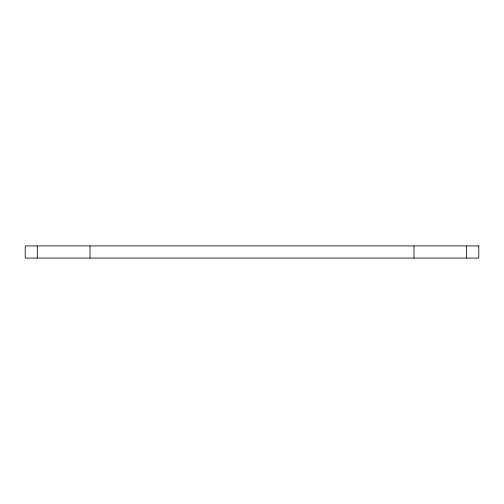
<?xml version="1.0" encoding="UTF-8"?>
<svg xmlns="http://www.w3.org/2000/svg" width="504" height="504" viewBox="0 0 504 504"><rect width="100%" height="100%" fill="white"/><g stroke="black" fill="none" stroke-linecap="round" stroke-linejoin="round"><path stroke-width="0.76" d="M466.647 245.921L466.647 258.073M413.998 245.921L413.998 258.073M90.002 245.921L90.002 258.073M37.271 245.921L37.271 258.073M478.8 245.921L25.2 245.921L25.2 258.073L478.8 258.073L478.8 245.921"/></g></svg>
